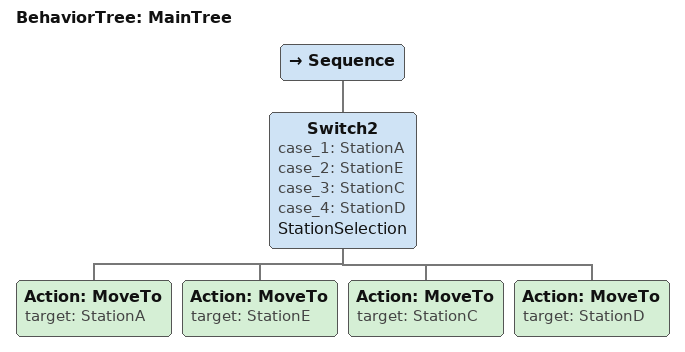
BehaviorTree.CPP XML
<root main_tree_to_execute="MainTree">
    <BehaviorTree ID="MainTree">
        <Sequence>
           ; Visit Stations in sequence
            <Switch2 case_1="StationA" case_2="StationE" case_3="StationC" case_4="StationD" name="StationSelection">
                <Action ID="MoveTo" target="StationA"/>
                <Action ID="MoveTo" target="StationE"/> (when StationE is not reachable, it will be interrupted and the subsequent actions will not be executed)
                <Action ID="MoveTo" target="StationC"/>
                <Action ID="MoveTo" target="StationD"/>
            </Switch2>
        </Sequence>
    </BehaviorTree>
</root>
